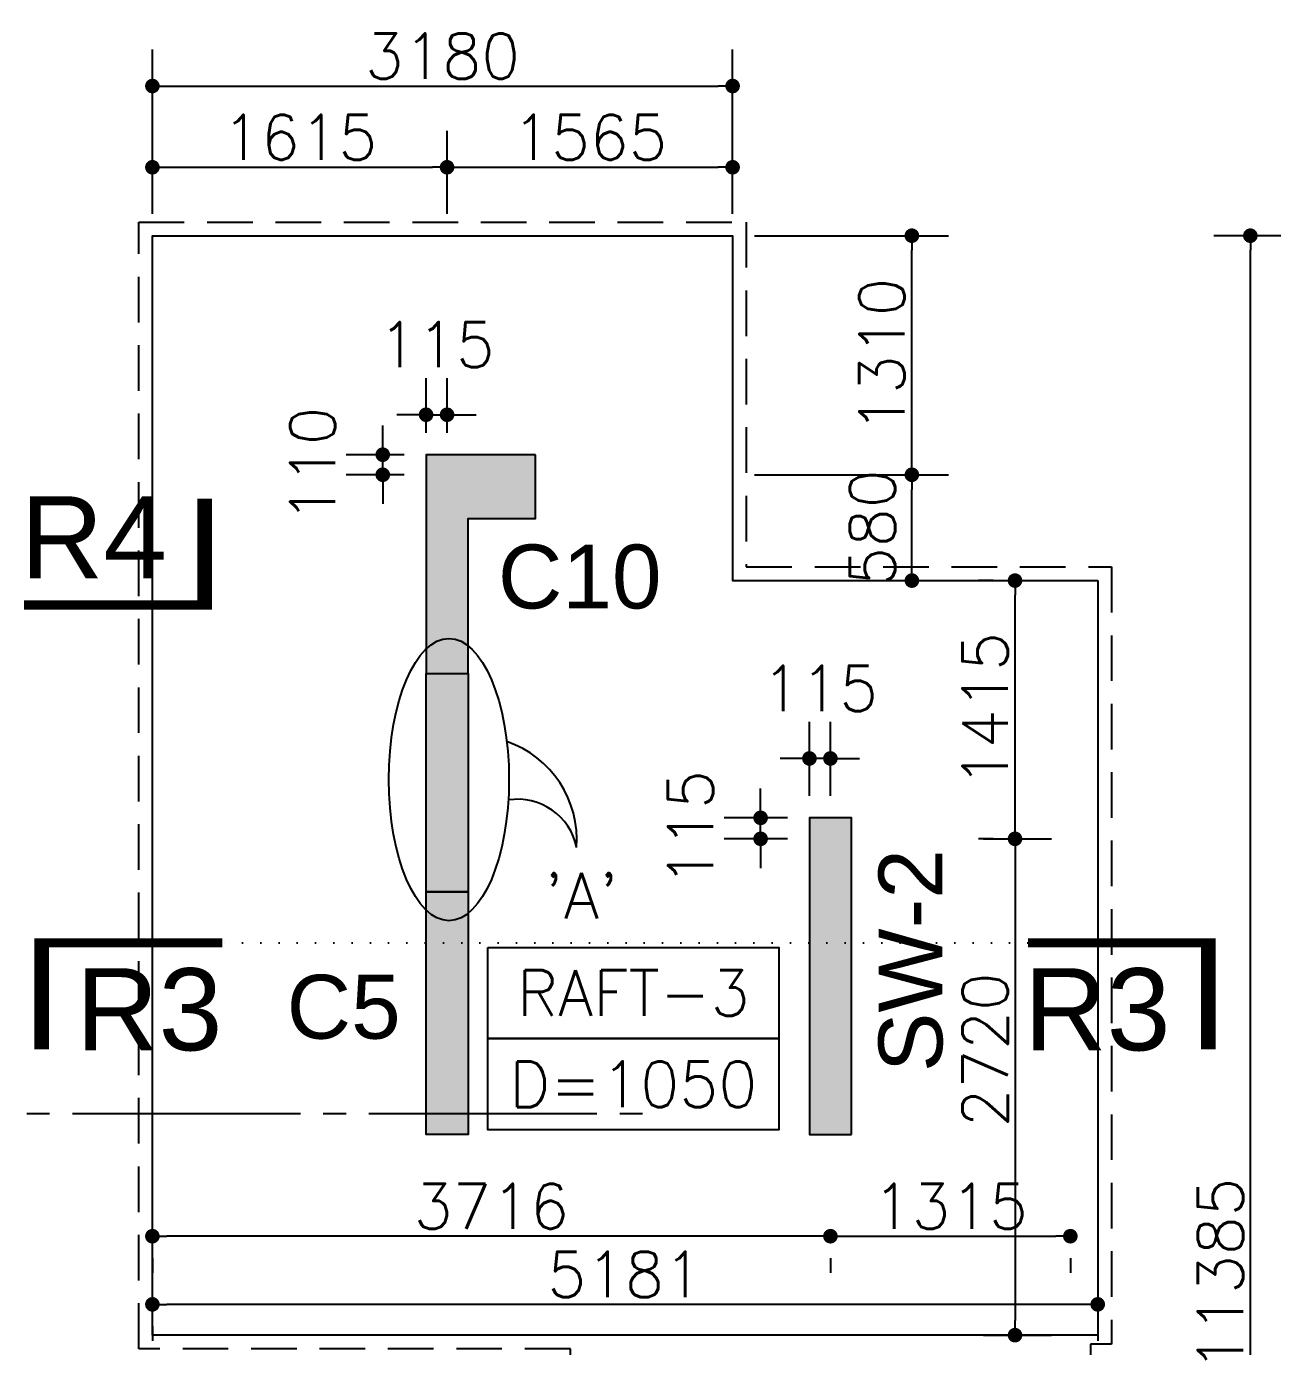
# Model space of a CAD drawing. Extents: x -200722 to 834823, y -494970 to 88783.
# Drawn here: x 499495 to 506325, y 33752 to 40986 of the extents above; entities that cross this region are included whole.
import ezdxf
from ezdxf.enums import TextEntityAlignment as Align

# ---------------------------------------------------------------- set-up
doc = ezdxf.new("R2010")
doc.units = 0
doc.header["$LTSCALE"] = 100
doc.header["$MEASUREMENT"] = 0
doc.header["$PDMODE"] = 34
for name, pattern in [('ACAD_ISO04W100', [30, 24, -3, 0, -3]), ('CL', [3.25, 2.5, -0.25, 0.25, -0.25]), ('DOT', [0.25, 0, -0.25]), ('HIDDEN', [0.375, 0.25, -0.125])]:
    doc.linetypes.add(name, pattern=pattern)
doc.layers.get('0').update_dxf_attribs({"linetype": 'CONTINUOUS'})
doc.layers.get('DEFPOINTS').update_dxf_attribs({"linetype": 'CONTINUOUS'})
for name, color, linetype in [('A-Grid', 5, 'ACAD_ISO04W100'), ('BEAM', 4, 'CONTINUOUS'), ('COL. SHED. STEEL.', 6, 'CONTINUOUS'), ('COL_H', 235, 'CONTINUOUS'), ('DIM', 3, 'CONTINUOUS'), ('F_EXEC', 3, 'HIDDEN'), ('F_FTG1', 11, 'CONTINUOUS'), ('TEXT', 2, 'CONTINUOUS')]:
    doc.layers.add(name, color=color, linetype=linetype)
doc.styles.add('AR', font='arial.ttf')
doc.styles.add('ROMANS', font='romans.shx')
doc.styles.get("Standard").update_dxf_attribs({"font": 'simplex.shx'})
doc.styles.add('TIMES-N', font='arial.ttf')
doc.dimstyles.new('STANDARD$0', dxfattribs={"dimtxt": 2.5, "dimasz": 2.5, "dimexe": 2, "dimexo": 0.7, "dimgap": 0.9, "dimtad": 1, "dimdec": 0, "dimdsep": 46, "dimtxsty": 'ROMANS', "dimcen": 0.09, "dimclrd": 4, "dimclre": 4, "dimclrt": 3, "dimadec": 0, "dimazin": 0, "dimtfac": 1, "dimtdec": 0, "dimtmove": 0, "dimatfit": 3, "dimfxl": 1, "dimtolj": 1, "dimtzin": 0, "dimarcsym": 0})

# ---------------------------------------------------------------- blocks, each defined once
blk = doc.blocks.new('DOT')
at = {"color": 0, "linetype": 'ByBlock'}
blk.add_line((-0.5, 0), (-1, 0), dxfattribs=at)
at = {"color": 0, "linetype": 'ByBlock', "const_width": 0.5}
blk.add_lwpolyline([(-0.25, 0, 1), (0.25, 0, 1)], format="xyb", close=True, dxfattribs=at)
blk = doc.blocks.new('*D2418')
at = {"layer": 'BEAM', "color": 0, "lineweight": -2, "transparency": 16777216}
for p, q in [((503981.5, 34356.7), (505136.5, 34356.7)), ((503901.5, 34236.7), (503901.5, 34156.7)), ((505216.5, 34236.7), (505216.5, 34156.7))]:
    blk.add_line(p, q, dxfattribs=at)
at = {"layer": 'DEFPOINTS', "color": 0, "lineweight": -3, "ltscale": 0.4, "transparency": 16777216}
for p in [(503901.5, 34356.7), (505216.5, 34356.7), (505216.5, 34356.7)]:
    blk.add_point(p, dxfattribs=at)
at = {"layer": 'BEAM', "color": 0, "lineweight": -2, "ltscale": 0.4, "transparency": 16777216, "xscale": 80, "yscale": 80, "zscale": 80, "rotation": 180}
blk.add_blockref('DOT', (503901.5, 34356.7), dxfattribs=at)
at = {"layer": 'BEAM', "color": 0, "lineweight": -2, "ltscale": 0.4, "transparency": 16777216, "xscale": 80, "yscale": 80, "zscale": 80}
blk.add_blockref('DOT', (505216.5, 34356.7), dxfattribs=at)
at = {"layer": 'BEAM', "color": 0, "ltscale": 0.4, "transparency": 16777216, "insert": (504559, 34520.7), "char_height": 248, "attachment_point": 5}
blk.add_mtext('\\A1;1315', dxfattribs=at)
blk = doc.blocks.new('_DOT')
at = {"color": 0, "linetype": 'ByBlock'}
blk.add_line((-0.5, 0), (-1, 0), dxfattribs=at)
at = {"color": 0, "linetype": 'ByBlock', "const_width": 0.5}
blk.add_lwpolyline([(-0.25, 0, 1), (0.25, 0, 1)], format="xyb", close=True, dxfattribs=at)
blk = doc.blocks.new('*D2419')
at = {"layer": 'BEAM', "color": 0, "lineweight": -2, "transparency": 16777216}
for p, q in [((503821.5, 34356.7), (500265.5, 34356.7)), ((500185.5, 34236.7), (500185.5, 34156.7)), ((503901.5, 34236.7), (503901.5, 34156.7))]:
    blk.add_line(p, q, dxfattribs=at)
at = {"layer": 'DEFPOINTS', "color": 0, "lineweight": -3, "ltscale": 0.4, "transparency": 16777216}
for p in [(500185.5, 34356.7), (500185.5, 34356.7), (503901.5, 34356.7)]:
    blk.add_point(p, dxfattribs=at)
at = {"layer": 'BEAM', "color": 0, "lineweight": -2, "ltscale": 0.4, "transparency": 16777216, "xscale": 80, "yscale": 80, "zscale": 80, "rotation": 180}
blk.add_blockref('DOT', (500185.5, 34356.7), dxfattribs=at)
at = {"layer": 'BEAM', "color": 0, "lineweight": -2, "ltscale": 0.4, "transparency": 16777216, "xscale": 80, "yscale": 80, "zscale": 80}
blk.add_blockref('DOT', (503901.5, 34356.7), dxfattribs=at)
at = {"layer": 'BEAM', "color": 0, "ltscale": 0.4, "transparency": 16777216, "insert": (502043.5, 34520.7), "char_height": 248, "attachment_point": 5}
blk.add_mtext('\\A1;3716', dxfattribs=at)
blk = doc.blocks.new('*D2420')
at = {"layer": 'BEAM', "color": 0, "lineweight": -2, "transparency": 16777216}
for p, q in [((504740.1, 36534.4), (505113.2, 36534.4)), ((504913.2, 36454.4), (504913.2, 33894.4)), ((504740.1, 33814.4), (505113.2, 33814.4))]:
    blk.add_line(p, q, dxfattribs=at)
at = {"layer": 'DEFPOINTS', "color": 0, "lineweight": -3, "ltscale": 0.4, "transparency": 16777216}
for p in [(504620.1, 36534.4), (504620.1, 33814.4), (504913.2, 33814.4)]:
    blk.add_point(p, dxfattribs=at)
at = {"layer": 'BEAM', "color": 0, "lineweight": -2, "ltscale": 0.4, "transparency": 16777216, "xscale": 80, "yscale": 80, "zscale": 80}
for p, rotation in [((504913.2, 36534.4), 90), ((504913.2, 33814.4), 270)]:
    blk.add_blockref('DOT', p, dxfattribs=dict(at, rotation=rotation))
at = {"layer": 'BEAM', "color": 0, "ltscale": 0.4, "transparency": 16777216, "insert": (504749.2, 35378.2), "char_height": 248, "attachment_point": 5, "rotation": 90}
blk.add_mtext('\\A1;2720', dxfattribs=at)
blk = doc.blocks.new('*D2421')
at = {"layer": 'BEAM', "color": 0, "lineweight": -2, "transparency": 16777216}
for p, q in [((504793.2, 37949.4), (504713.2, 37949.4)), ((504913.2, 36614.4), (504913.2, 37869.4)), ((504793.2, 36534.4), (504713.2, 36534.4))]:
    blk.add_line(p, q, dxfattribs=at)
at = {"layer": 'DEFPOINTS', "color": 0, "lineweight": -3, "ltscale": 0.4, "transparency": 16777216}
for p in [(504913.2, 37949.4), (504913.2, 37949.4), (504913.2, 36534.4)]:
    blk.add_point(p, dxfattribs=at)
at = {"layer": 'BEAM', "color": 0, "lineweight": -2, "ltscale": 0.4, "transparency": 16777216, "xscale": 80, "yscale": 80, "zscale": 80}
for p, rotation in [((504913.2, 37949.4), 90), ((504913.2, 36534.4), 270)]:
    blk.add_blockref('DOT', p, dxfattribs=dict(at, rotation=rotation))
at = {"layer": 'BEAM', "color": 0, "ltscale": 0.4, "transparency": 16777216, "insert": (504749.2, 37241.9), "char_height": 248, "attachment_point": 5, "rotation": 90}
blk.add_mtext('\\A1;1415', dxfattribs=at)
blk = doc.blocks.new('*D2422')
at = {"layer": 'BEAM', "color": 0, "lineweight": -2, "transparency": 16777216}
for p, q in [((504021.5, 38529.4), (504548, 38529.4)), ((504348, 38029.4), (504348, 38449.4)), ((504021.5, 37949.4), (504548, 37949.4))]:
    blk.add_line(p, q, dxfattribs=at)
at = {"layer": 'DEFPOINTS', "color": 0, "lineweight": -3, "ltscale": 0.4, "transparency": 16777216}
for p in [(503901.5, 38529.4), (504348, 38529.4), (503901.5, 37949.4)]:
    blk.add_point(p, dxfattribs=at)
at = {"layer": 'BEAM', "color": 0, "lineweight": -2, "ltscale": 0.4, "transparency": 16777216, "xscale": 80, "yscale": 80, "zscale": 80}
for p, rotation in [((504348, 38529.4), 90), ((504348, 37949.4), 270)]:
    blk.add_blockref('DOT', p, dxfattribs=dict(at, rotation=rotation))
at = {"layer": 'BEAM', "color": 0, "ltscale": 0.4, "transparency": 16777216, "insert": (504131.5, 38239.4), "char_height": 248, "attachment_point": 5, "rotation": 90}
blk.add_mtext('\\A1;580', dxfattribs=at)
blk = doc.blocks.new('*D2423')
at = {"layer": 'BEAM', "color": 0, "lineweight": -2, "transparency": 16777216}
for p, q in [((503485.5, 39839.4), (504548, 39839.4)), ((504348, 38609.4), (504348, 39759.4)), ((503485.5, 38529.4), (504548, 38529.4))]:
    blk.add_line(p, q, dxfattribs=at)
at = {"layer": 'DEFPOINTS', "color": 0, "lineweight": -3, "ltscale": 0.4, "transparency": 16777216}
for p in [(503365.5, 39839.4), (504348, 39839.4), (503365.5, 38529.4)]:
    blk.add_point(p, dxfattribs=at)
at = {"layer": 'BEAM', "color": 0, "lineweight": -2, "ltscale": 0.4, "transparency": 16777216, "xscale": 80, "yscale": 80, "zscale": 80}
for p, rotation in [((504348, 39839.4), 90), ((504348, 38529.4), 270)]:
    blk.add_blockref('DOT', p, dxfattribs=dict(at, rotation=rotation))
at = {"layer": 'BEAM', "color": 0, "ltscale": 0.4, "transparency": 16777216, "insert": (504184, 39184.4), "char_height": 248, "attachment_point": 5, "rotation": 90}
blk.add_mtext('\\A1;1310', dxfattribs=at)
blk = doc.blocks.new('*D2424')
at = {"layer": 'BEAM', "color": 0, "lineweight": -2, "transparency": 16777216}
for p, q in [((505286.5, 33983.3), (500265.5, 33983.3)), ((500185.5, 33863.3), (500185.5, 33783.3)), ((505366.5, 33863.3), (505366.5, 33783.3))]:
    blk.add_line(p, q, dxfattribs=at)
at = {"layer": 'DEFPOINTS', "color": 0, "lineweight": -3, "ltscale": 0.4, "transparency": 16777216}
for p in [(500185.5, 33983.3), (500185.5, 33983.3), (505366.5, 33983.3)]:
    blk.add_point(p, dxfattribs=at)
at = {"layer": 'BEAM', "color": 0, "lineweight": -2, "ltscale": 0.4, "transparency": 16777216, "xscale": 80, "yscale": 80, "zscale": 80, "rotation": 180}
blk.add_blockref('DOT', (500185.5, 33983.3), dxfattribs=at)
at = {"layer": 'BEAM', "color": 0, "lineweight": -2, "ltscale": 0.4, "transparency": 16777216, "xscale": 80, "yscale": 80, "zscale": 80}
blk.add_blockref('DOT', (505366.5, 33983.3), dxfattribs=at)
at = {"layer": 'BEAM', "color": 0, "ltscale": 0.4, "transparency": 16777216, "insert": (502776, 34147.3), "char_height": 248, "attachment_point": 5}
blk.add_mtext('\\A1;5181', dxfattribs=at)
blk = doc.blocks.new('*D2425')
at = {"layer": 'BEAM', "color": 0, "lineweight": -2, "transparency": 16777216}
for p, q in [((500185.5, 39959.4), (500185.5, 40414.3)), ((501800.5, 39959.4), (501800.5, 40414.3)), ((500265.5, 40214.3), (501720.5, 40214.3))]:
    blk.add_line(p, q, dxfattribs=at)
at = {"layer": 'DEFPOINTS', "color": 0, "lineweight": -3, "ltscale": 0.4, "transparency": 16777216}
for p in [(501800.5, 40214.3), (500185.5, 39839.4), (501800.5, 39839.4)]:
    blk.add_point(p, dxfattribs=at)
at = {"layer": 'BEAM', "color": 0, "lineweight": -2, "ltscale": 0.4, "transparency": 16777216, "xscale": 80, "yscale": 80, "zscale": 80, "rotation": 180}
blk.add_blockref('DOT', (500185.5, 40214.3), dxfattribs=at)
at = {"layer": 'BEAM', "color": 0, "lineweight": -2, "ltscale": 0.4, "transparency": 16777216, "xscale": 80, "yscale": 80, "zscale": 80}
blk.add_blockref('DOT', (501800.5, 40214.3), dxfattribs=at)
at = {"layer": 'BEAM', "color": 0, "ltscale": 0.4, "transparency": 16777216, "insert": (500993, 40378.3), "char_height": 248, "attachment_point": 5}
blk.add_mtext('\\A1;1615', dxfattribs=at)
blk = doc.blocks.new('*D2426')
at = {"layer": 'BEAM', "color": 0, "lineweight": -2, "transparency": 16777216}
for p, q in [((501800.5, 39959.4), (501800.5, 40414.3)), ((503365.5, 39959.4), (503365.5, 40414.3)), ((501880.5, 40214.3), (503285.5, 40214.3))]:
    blk.add_line(p, q, dxfattribs=at)
at = {"layer": 'DEFPOINTS', "color": 0, "lineweight": -3, "ltscale": 0.4, "transparency": 16777216}
for p in [(503365.5, 40214.3), (501800.5, 39839.4), (503365.5, 39839.4)]:
    blk.add_point(p, dxfattribs=at)
at = {"layer": 'BEAM', "color": 0, "lineweight": -2, "ltscale": 0.4, "transparency": 16777216, "xscale": 80, "yscale": 80, "zscale": 80, "rotation": 180}
blk.add_blockref('DOT', (501800.5, 40214.3), dxfattribs=at)
at = {"layer": 'BEAM', "color": 0, "lineweight": -2, "ltscale": 0.4, "transparency": 16777216, "xscale": 80, "yscale": 80, "zscale": 80}
blk.add_blockref('DOT', (503365.5, 40214.3), dxfattribs=at)
at = {"layer": 'BEAM', "color": 0, "ltscale": 0.4, "transparency": 16777216, "insert": (502583, 40378.3), "char_height": 248, "attachment_point": 5}
blk.add_mtext('\\A1;1565', dxfattribs=at)
blk = doc.blocks.new('*D2427')
at = {"layer": 'BEAM', "color": 0, "lineweight": -2, "transparency": 16777216}
for p, q in [((500185.5, 39959.4), (500185.5, 40859.5)), ((503365.5, 39959.4), (503365.5, 40859.5)), ((500265.5, 40659.5), (503285.5, 40659.5))]:
    blk.add_line(p, q, dxfattribs=at)
at = {"layer": 'DEFPOINTS', "color": 0, "lineweight": -3, "ltscale": 0.4, "transparency": 16777216}
for p in [(503365.5, 40659.5), (500185.5, 39839.4), (503365.5, 39839.4)]:
    blk.add_point(p, dxfattribs=at)
at = {"layer": 'BEAM', "color": 0, "lineweight": -2, "ltscale": 0.4, "transparency": 16777216, "xscale": 80, "yscale": 80, "zscale": 80, "rotation": 180}
blk.add_blockref('DOT', (500185.5, 40659.5), dxfattribs=at)
at = {"layer": 'BEAM', "color": 0, "lineweight": -2, "ltscale": 0.4, "transparency": 16777216, "xscale": 80, "yscale": 80, "zscale": 80}
blk.add_blockref('DOT', (503365.5, 40659.5), dxfattribs=at)
at = {"layer": 'BEAM', "color": 0, "ltscale": 0.4, "transparency": 16777216, "insert": (501775.5, 40823.5), "char_height": 248, "attachment_point": 5}
blk.add_mtext('\\A1;3180', dxfattribs=at)
blk = doc.blocks.new('*D2428')
at = {"layer": 'BEAM', "color": 0, "lineweight": -2, "transparency": 16777216}
for p, q in [((503786.5, 36769.4), (503786.5, 37174.7)), ((503901.5, 36769.4), (503901.5, 37174.7)), ((503706.5, 36974.7), (503626.5, 36974.7)), ((503901.5, 36974.7), (503786.5, 36974.7)), ((503981.5, 36974.7), (504061.5, 36974.7))]:
    blk.add_line(p, q, dxfattribs=at)
at = {"layer": 'DEFPOINTS', "color": 0, "lineweight": -3, "ltscale": 0.4, "transparency": 16777216}
for p in [(503786.5, 36974.7), (503786.5, 36649.4), (503901.5, 36649.4)]:
    blk.add_point(p, dxfattribs=at)
at = {"layer": 'BEAM', "color": 0, "lineweight": -2, "ltscale": 0.4, "transparency": 16777216, "xscale": 80, "yscale": 80, "zscale": 80}
blk.add_blockref('DOT', (503786.5, 36974.7), dxfattribs=at)
at = {"layer": 'BEAM', "color": 0, "lineweight": -2, "ltscale": 0.4, "transparency": 16777216, "xscale": 80, "yscale": 80, "zscale": 80, "rotation": 180}
blk.add_blockref('DOT', (503901.5, 36974.7), dxfattribs=at)
at = {"layer": 'BEAM', "color": 0, "ltscale": 0.4, "transparency": 16777216, "insert": (503844, 37358.7), "char_height": 248, "attachment_point": 5}
blk.add_mtext('\\A1;115', dxfattribs=at)
blk = doc.blocks.new('*D2429')
at = {"layer": 'BEAM', "color": 0, "lineweight": -2, "transparency": 16777216}
for p, q in [((503519, 36729.4), (503519, 36809.4)), ((503666.5, 36649.4), (503319, 36649.4)), ((503519, 36534.4), (503519, 36649.4)), ((503666.5, 36534.4), (503319, 36534.4)), ((503519, 36454.4), (503519, 36374.4))]:
    blk.add_line(p, q, dxfattribs=at)
at = {"layer": 'DEFPOINTS', "color": 0, "lineweight": -3, "ltscale": 0.4, "transparency": 16777216}
for p in [(503519, 36649.4), (503786.5, 36649.4), (503786.5, 36534.4)]:
    blk.add_point(p, dxfattribs=at)
at = {"layer": 'BEAM', "color": 0, "lineweight": -2, "ltscale": 0.4, "transparency": 16777216, "xscale": 80, "yscale": 80, "zscale": 80}
for p, rotation in [((503519, 36649.4), 270), ((503519, 36534.4), 90)]:
    blk.add_blockref('DOT', p, dxfattribs=dict(at, rotation=rotation))
at = {"layer": 'BEAM', "color": 0, "ltscale": 0.4, "transparency": 16777216, "insert": (503135, 36591.9), "char_height": 248, "attachment_point": 5, "rotation": 90}
blk.add_mtext('\\A1;115', dxfattribs=at)
blk = doc.blocks.new('*D2430')
at = {"layer": 'BEAM', "color": 0, "lineweight": -2, "transparency": 16777216}
for p, q in [((501448, 38719.4), (501448, 38799.4)), ((501565.5, 38639.4), (501248, 38639.4)), ((501448, 38529.4), (501448, 38639.4)), ((501565.5, 38529.4), (501248, 38529.4)), ((501448, 38449.4), (501448, 38369.4))]:
    blk.add_line(p, q, dxfattribs=at)
at = {"layer": 'DEFPOINTS', "color": 0, "lineweight": -3, "ltscale": 0.4, "transparency": 16777216}
for p in [(501448, 38639.4), (501685.5, 38639.4), (501685.5, 38529.4)]:
    blk.add_point(p, dxfattribs=at)
at = {"layer": 'BEAM', "color": 0, "lineweight": -2, "ltscale": 0.4, "transparency": 16777216, "xscale": 80, "yscale": 80, "zscale": 80}
for p, rotation in [((501448, 38639.4), 270), ((501448, 38529.4), 90)]:
    blk.add_blockref('DOT', p, dxfattribs=dict(at, rotation=rotation))
at = {"layer": 'BEAM', "color": 0, "ltscale": 0.4, "transparency": 16777216, "insert": (501064, 38584.4), "char_height": 248, "attachment_point": 5, "rotation": 90}
blk.add_mtext('\\A1;110', dxfattribs=at)
blk = doc.blocks.new('*D2431')
at = {"layer": 'BEAM', "color": 0, "lineweight": -2, "transparency": 16777216}
for p, q in [((501685.5, 38759.4), (501685.5, 39058.3)), ((501800.5, 38759.4), (501800.5, 39058.3)), ((501605.5, 38858.3), (501525.5, 38858.3)), ((501685.5, 38858.3), (501800.5, 38858.3)), ((501880.5, 38858.3), (501960.5, 38858.3))]:
    blk.add_line(p, q, dxfattribs=at)
at = {"layer": 'DEFPOINTS', "color": 0, "lineweight": -3, "ltscale": 0.4, "transparency": 16777216}
for p in [(501800.5, 38858.3), (501685.5, 38639.4), (501800.5, 38639.4)]:
    blk.add_point(p, dxfattribs=at)
at = {"layer": 'BEAM', "color": 0, "lineweight": -2, "ltscale": 0.4, "transparency": 16777216, "xscale": 80, "yscale": 80, "zscale": 80}
blk.add_blockref('DOT', (501685.5, 38858.3), dxfattribs=at)
at = {"layer": 'BEAM', "color": 0, "lineweight": -2, "ltscale": 0.4, "transparency": 16777216, "xscale": 80, "yscale": 80, "zscale": 80, "rotation": 180}
blk.add_blockref('DOT', (501800.5, 38858.3), dxfattribs=at)
at = {"layer": 'BEAM', "color": 0, "ltscale": 0.4, "transparency": 16777216, "insert": (501743, 39242.3), "char_height": 248, "attachment_point": 5}
blk.add_mtext('\\A1;115', dxfattribs=at)
blk = doc.blocks.new('*D2567')
at = {"layer": 'BEAM', "color": 0, "lineweight": -2, "transparency": 16777216}
for p, q in [((506506.5, 39839.4), (506003, 39839.4)), ((506203, 28534.4), (506203, 39759.4)), ((506506.5, 28454.4), (506003, 28454.4))]:
    blk.add_line(p, q, dxfattribs=at)
at = {"layer": 'DEFPOINTS', "color": 0, "lineweight": -3, "ltscale": 0.4, "transparency": 16777216}
for p in [(506203, 39839.4), (506626.5, 39839.4), (506626.5, 28454.4)]:
    blk.add_point(p, dxfattribs=at)
at = {"layer": 'BEAM', "color": 0, "lineweight": -2, "ltscale": 0.4, "transparency": 16777216, "xscale": 80, "yscale": 80, "zscale": 80}
for p, rotation in [((506203, 39839.4), 90), ((506203, 28454.4), 270)]:
    blk.add_blockref('DOT', p, dxfattribs=dict(at, rotation=rotation))
at = {"layer": 'BEAM', "color": 0, "ltscale": 0.4, "transparency": 16777216, "insert": (506039, 34146.9), "char_height": 248, "attachment_point": 5, "rotation": 90}
blk.add_mtext('\\A1;11385', dxfattribs=at)

msp = doc.modelspace()

# ---------------------------------------------------------------- hatches: boundary and pattern name
at = {"layer": 'COL_H', "ltscale": 0.4}
for points in [[(502285.5, 38639.4), (501685.5, 38639.4), (501685.5, 37439.4), (501915.5, 37439.4), (501915.5, 38289.4), (502285.5, 38289.4)], [(501915.5, 36244.4), (501685.5, 36244.4), (501685.5, 37439.4), (501915.5, 37439.4)], [(504016.5, 34914.4), (504016.5, 36649.4), (503786.5, 36649.4), (503786.5, 34914.4)], [(501915.5, 36244.4), (501915.5, 34914.4), (501685.5, 34914.4), (501685.5, 36244.4)]]:
    msp.add_hatch(color=256, dxfattribs=at).paths.add_polyline_path(points)

# ---------------------------------------------------------------- linework, layer by layer
at = {"color": 1, "linetype": 'DOT', "ltscale": 4}
msp.add_line((504983.7, 35964.6, 7446.6), (500568.4, 35964.6, 7446.6), dxfattribs=at)
at = {"layer": 'A-Grid', "color": 8, "linetype": 'CL', "ltscale": 5}
msp.add_line((481872.2, 35029.4, 7446.6), (502917.7, 35029.4, 7446.6), dxfattribs=at)
at = {"layer": 'COL. SHED. STEEL.', "ltscale": 500, "elevation": 7446.6}
for points in [[(502285.5, 38639.4), (501685.5, 38639.4), (501685.5, 37439.4), (501915.5, 37439.4), (501915.5, 38289.4), (501915.5, 38289.4), (502285.5, 38289.4), (502285.5, 38639.4)], [(504016.5, 34914.4), (504016.5, 36649.4), (503786.5, 36649.4), (503786.5, 34914.4), (504016.5, 34914.4)], [(501915.5, 36244.4), (501915.5, 34914.4), (501685.5, 34914.4), (501685.5, 36244.4), (501915.5, 36244.4)]]:
    msp.add_lwpolyline(points, dxfattribs=at)
msp.add_lwpolyline([(501915.5, 36244.4), (501685.5, 36244.4), (501685.5, 37439.4), (501915.5, 37439.4)], close=True, dxfattribs=at)
at = {"layer": 'DIM', "color": 1}
msp.add_lwpolyline([(500471.8, 38399.1, 80, 80, 0), (500471.8, 37816, 50, 50, 0), (499482.7, 37816, 50, 50, 0)], format="xyseb", dxfattribs=at)
at = {"layer": 'DIM', "color": 1, "elevation": 7446.6}
for points in [[(499579.3, 35381.5, 80, 80, 0), (499579.3, 35964.6, 50, 50, 0), (500568.4, 35964.6, 50, 50, 0)], [(505972.8, 35381.5, 80, 80, 0), (505972.8, 35964.6, 50, 50, 0), (504983.7, 35964.6, 50, 50, 0)]]:
    msp.add_lwpolyline(points, format="xyseb", dxfattribs=at)
at = {"layer": 'DIM', "lineweight": -3, "ltscale": 0.4}
for centre, radius, start, end in [((501941.5, 36528.6), 570.4, 355.79979, 70.93387), ((502187.9, 36422.3), 328.9, 11.31443, 98.9928)]:
    msp.add_arc(centre, radius, start, end, dxfattribs=at)
msp.add_ellipse((501810.8, 36859.4), major_axis=(0, 773.6), ratio=0.425473, dxfattribs=at)
at = {"layer": 'F_EXEC', "ltscale": 10, "elevation": 7446.6}
msp.add_lwpolyline([(505441.5, 33764.4), (505326.5, 33764.4), (505326.5, 27924.4), (502476.5, 27924.4), (502476.5, 33739.4), (500110.5, 33739.4), (500110.5, 39914.4), (503440.5, 39914.4), (503440.5, 38024.4), (505441.5, 38024.4), (505441.5, 33764.4)], dxfattribs=at)
at = {"layer": 'F_FTG1', "ltscale": 0.4, "elevation": 7446.6}
msp.add_lwpolyline([(505366.5, 37949.4), (505366.5, 33814.4), (500185.5, 33814.4), (500185.5, 39839.4), (503365.5, 39839.4), (503365.5, 37949.4), (505366.5, 37949.4)], close=True, dxfattribs=at)
at = {"layer": 'TEXT'}
for points in [[(502024.4, 35939.3), (503618.3, 35939.3), (503618.3, 35439.5), (502024.4, 35439.5)], [(502024.4, 35439.5), (503618.3, 35439.5), (503618.3, 34939.6), (502024.4, 34939.6)]]:
    msp.add_lwpolyline(points, close=True, dxfattribs=at)

# ---------------------------------------------------------------- texts
at = {"layer": 'TEXT', "style": 'TIMES-N'}
for s, p in [('R4', (499462.9, 38186.6)), ('R3', (499765.6, 35600.2, 7446.6)), ('R3', (504962, 35600.2, 7446.6))]:
    msp.add_text(s, height=450, dxfattribs=at).set_placement(p, align=Align.MIDDLE_LEFT)
at = {"layer": 'TEXT', "style": 'AR'}
for s, p in [('C10', (502079.3, 37796.8, 3998.7)), ('C5', (500921.5, 35439.3, 3998.7))]:
    msp.add_text(s, height=350, dxfattribs=at).set_placement(p)
msp.add_text('SW-2', height=350, rotation=90, dxfattribs=at).set_placement((504515.4, 35256, 3998.7))
at = {"layer": 'TEXT'}
msp.add_text("'A'", height=250, dxfattribs=at).set_placement((502333.2, 36097.4))
for s, p in [('RAFT-3', (502821.4, 35689.4)), ('D=1050', (502821.4, 35189.5))]:
    msp.add_text(s, height=250, dxfattribs=at).set_placement(p, align=Align.MIDDLE)

# ---------------------------------------------------------------- dimensions: what is measured, and where the dimension line sits
at = {"layer": 'BEAM'}
for base, p1, p2, picture, middle in [((503365.5, 40659.5), (500185.5, 39839.4, 7446.6), (503365.5, 39839.4, 7446.6), '*D2427', (501775.5, 40823.5)), ((501800.5, 40214.3), (500185.5, 39839.4, 7446.6), (501800.5, 39839.4, 7446.6), '*D2425', (500993, 40378.3)), ((503365.5, 40214.3), (501800.5, 39839.4, 7446.6), (503365.5, 39839.4, 7446.6), '*D2426', (502583, 40378.3)), ((501800.5, 38858.3), (501685.5, 38639.4, 7446.6), (501800.5, 38639.4, 7446.6), '*D2431', (501743, 39242.3)), ((503786.5, 36974.7), (503901.5, 36649.4, 7446.6), (503786.5, 36649.4, 7446.6), '*D2428', (503844, 37358.7))]:
    dim = msp.add_linear_dim(base=base, p1=p1, p2=p2, dimstyle='STANDARD$0', override={"dimscale": 8, "dimtxt": 31, "dimasz": 10, "dimexe": 25, "dimexo": 15, "dimgap": 5, "dimzin": 3, "dimtxsty": 'Standard', "dimblk": 'DOT', "dimcen": 3, "dimdle": 1, "dimclrd": 0, "dimclre": 0, "dimclrt": 0, "dimtmove": 2, "dimldrblk": 'DOT', "dimtzin": 3}, dxfattribs=at)
    dim.commit()
    dim.dimension.update_dxf_attribs({"geometry": picture, "text_midpoint": middle})
for base, p1, p2, angle, picture, middle in [((504348, 39839.4), (503365.5, 38529.4, 7446.6), (503365.5, 39839.4, 7446.6), 90, '*D2423', (504184, 39184.4)), ((506203, 39839.4), (506626.5, 28454.4, 7446.6), (506626.5, 39839.4, 7446.6), 90, '*D2567', (506039, 34146.9)), ((501448, 38639.4), (501685.5, 38529.4, 7446.6), (501685.5, 38639.4, 7446.6), 90, '*D2430', (501064, 38584.4)), ((504913.2, 37949.4), (504913.2, 36534.4, 7446.6), (504913.2, 37949.4, 7446.6), 90, '*D2421', (504749.2, 37241.9)), ((503519, 36649.4), (503786.5, 36534.4, 7446.6), (503786.5, 36649.4, 7446.6), 90, '*D2429', (503135, 36591.9)), ((500185.5, 34356.7), (503901.5, 34356.7, 7446.6), (500185.5, 34356.7, 7446.6), 180, '*D2419', (502043.5, 34520.7)), ((505216.5, 34356.7), (503901.5, 34356.7, 7446.6), (505216.5, 34356.7, 7446.6), 180, '*D2418', (504559, 34520.7)), ((500185.5, 33983.3), (505366.5, 33983.3, 7446.6), (500185.5, 33983.3, 7446.6), 180, '*D2424', (502776, 34147.3))]:
    dim = msp.add_linear_dim(base=base, p1=p1, p2=p2, angle=angle, dimstyle='STANDARD$0', override={"dimscale": 8, "dimtxt": 31, "dimasz": 10, "dimexe": 25, "dimexo": 15, "dimgap": 5, "dimzin": 3, "dimtxsty": 'Standard', "dimblk": 'DOT', "dimcen": 3, "dimdle": 1, "dimclrd": 0, "dimclre": 0, "dimclrt": 0, "dimtmove": 2, "dimldrblk": 'DOT', "dimtzin": 3}, dxfattribs=at)
    dim.commit()
    dim.dimension.update_dxf_attribs({"geometry": picture, "text_midpoint": middle})
for base, p1, p2, picture, middle in [((504348, 38529.4), (503901.5, 37949.4, 7446.6), (503901.5, 38529.4, 7446.6), '*D2422', (504131.5, 38239.4)), ((504913.2, 33814.4), (504620.1, 36534.4, 7446.6), (504620.1, 33814.4, 7446.6), '*D2420', (504749.2, 35378.2))]:
    dim = msp.add_linear_dim(base=base, p1=p1, p2=p2, angle=90, dimstyle='STANDARD$0', override={"dimscale": 8, "dimtxt": 31, "dimasz": 10, "dimexe": 25, "dimexo": 15, "dimgap": 5, "dimzin": 3, "dimtxsty": 'Standard', "dimblk": 'DOT', "dimcen": 3, "dimdle": 1, "dimclrd": 0, "dimclre": 0, "dimclrt": 0, "dimtmove": 2, "dimldrblk": 'DOT', "dimtzin": 3}, dxfattribs=at)
    dim.commit()
    dim.dimension.update_dxf_attribs({"geometry": picture, "text_midpoint": middle, "dimtype": 160})

doc.saveas('drawing.dxf')
